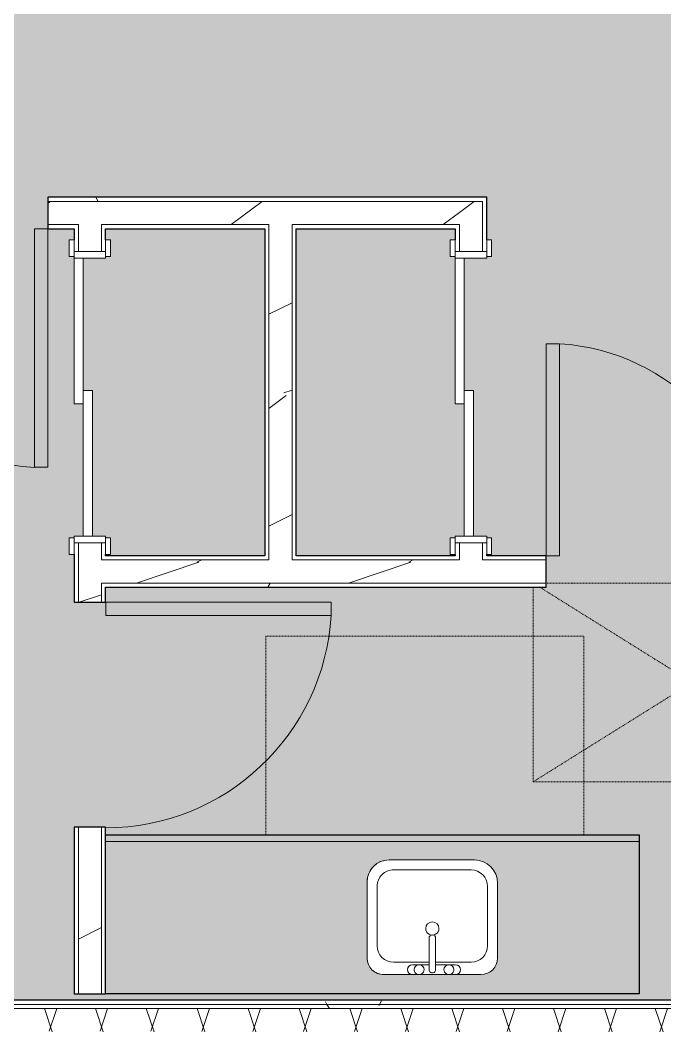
# Model space of a CAD drawing. Header units: inches. Extents: x -4501 to -113, y 9396 to 12816.
# Drawn here: x -3641.5 to -3544.2, y 10970.8 to 11123.6 of the extents above; entities that cross this region are included whole.
import ezdxf

# ---------------------------------------------------------------- set-up
doc = ezdxf.new("R2010")
doc.units = ezdxf.units.IN
doc.header["$MEASUREMENT"] = 0
doc.linetypes.add('Hidden 1_8_', pattern=[0.1875, 0.125, -0.0625])
for name, color, linetype, lineweight in [('0-1', 7, 'Continuous', 5), ('0-3', 7, 'Continuous', 9), ('A-AREA-PATT-4', 41, 'Continuous', 9), ('A-DETL-HDLN-1', 7, 'Hidden 1_8_', 9), ('A-DOOR-3', 7, 'Continuous', 9), ('A-DOOR-4', 90, 'Continuous', 13), ('A-DOOR-FRAM-2', 90, 'Continuous', 13), ('A-WALL', 113, 'Continuous', 9), ('A-WALL-3', 250, 'Continuous', 25), ('A-WALL-4', 7, 'Continuous', 9), ('A-WALL-PATT-1', 7, 'Continuous', 9), ('A-WALL-PATT-2', 8, 'Continuous', 9), ('A-WALL-PATT-3', 111, 'Continuous', 9), ('I-WALL-1', 2, 'Continuous', 25), ('P-SANR-FIXT-1', 7, 'Continuous', 9), ('Q-CASE-1', 254, 'Continuous', 9), ('Q-CASE-2', 250, 'Continuous', 25), ('Q-CASE-3', 7, 'Continuous', 9)]:
    doc.layers.add(name, color=color, linetype=linetype, lineweight=lineweight)
pattern_1 = [(0, (0, 0), (61.44, 15.36), [2.534, -43.546, 2.534, -43.546, -245.76]), (0, (0, 0), (61.44, 15.36), [-92.16, 2.534, -89.626, 2.534, -43.546, -107.52]), (0, (0, 0), (61.44, 15.36), [-230.4, 2.534, -28.186, 2.534, -74.266]), (120, (23.04, 7.68), (-44.02215, 45.5286), [2.534, -43.546, 2.534, -43.546, -245.76]), (120, (23.04, 7.68), (-44.02215, 45.5286), [-92.16, 2.534, -89.626, 2.534, -43.546, -107.52]), (120, (23.04, 7.68), (-44.02215, 45.5286), [-230.4, 2.534, -28.186, 2.534, -74.266]), (240, (30.72, 38.4), (-17.41785, -60.8886), [2.534, -43.546, 2.534, -43.546, -245.76]), (240, (30.72, 38.4), (-17.41785, -60.8886), [-92.16, 2.534, -89.626, 2.534, -43.546, -107.52]), (240, (30.72, 38.4), (-17.41785, -60.8886), [-230.4, 2.534, -28.186, 2.534, -74.266])]
pattern_2 = [(216.87, (12.795, 31.987), (95.9612857, 63.9749714), [15.994, -143.942]), (206.565, (31.987, 22.391), (-31.986981, -31.986924), [35.763, -35.763]), (198.435, (31.987, 6.397), (-63.974746, -31.987128), [20.231, -80.922])]

# ---------------------------------------------------------------- blocks, each defined once
blk = doc.blocks.new('Single-Flush - 32_ x 84_-1372863-FLOOR PLAN - 1ST FLOOR')
at = {"layer": 'A-DOOR-3'}
blk.add_arc((16, -2.38), 32.07, 180, 266.4241, dxfattribs=at)
at = {"layer": 'A-DOOR-4'}
for p, q in [((14, -2.38), (14, -34.38)), ((16, -2.38), (14, -2.38)), ((16, -2.38), (16, -34.38)), ((16, -34.38), (14, -34.38))]:
    blk.add_line(p, q, dxfattribs=at)
blk = doc.blocks.new('Single-Flush - 36_ x 84_-1372824-FLOOR PLAN - 1ST FLOOR')
at = {"layer": 'A-DOOR-3'}
blk.add_arc((18, -2.38), 36.07, 180, 266.8211, dxfattribs=at)
at = {"layer": 'A-DOOR-4'}
for p, q in [((16, -2.38), (16, -38.39)), ((18, -2.38), (16, -2.38)), ((18, -2.38), (18, -38.39)), ((18, -38.39), (16, -38.39))]:
    blk.add_line(p, q, dxfattribs=at)
blk = doc.blocks.new('Single-Flush - 34_ x 84_-1372834-FLOOR PLAN - 1ST FLOOR')
at = {"layer": 'A-DOOR-3'}
blk.add_arc((17, -2.38), 34.07, 180, 266.6343, dxfattribs=at)
at = {"layer": 'A-DOOR-4'}
for p, q in [((15, -2.38), (15, -36.38)), ((17, -2.38), (15, -2.38)), ((17, -2.38), (17, -36.38)), ((17, -36.38), (15, -36.38))]:
    blk.add_line(p, q, dxfattribs=at)
blk = doc.blocks.new('FOLDING_SLIDING CLOSET - 42_ x 80_-1372875-FLOOR PLAN - 1ST FLOOR')
at = {"layer": 'A-DOOR-3'}
for p, q in [((-23.75, 3.25), (-21.25, 3.25)), ((-23.75, 2.5), (-23.75, 3.25)), ((-21.25, 3.25), (-21.25, 2.5)), ((21.25, 3.25), (23.75, 3.25)), ((21.25, 2.5), (21.25, 3.25)), ((23.75, 3.25), (23.75, 2.5)), ((-21.25, 2.5), (-23.75, 2.5)), ((23.75, 2.5), (21.25, 2.5)), ((-23.75, -2.25), (-21.25, -2.25)), ((-23.75, -3), (-23.75, -2.25)), ((-21.25, -3), (-23.75, -3)), ((-21.25, -2.25), (-21.25, -3)), ((21.25, -2.25), (23.75, -2.25)), ((21.25, -3), (21.25, -2.25)), ((23.75, -3), (21.25, -3)), ((23.75, -2.25), (23.75, -3))]:
    blk.add_line(p, q, dxfattribs=at)
at = {"layer": 'A-DOOR-4'}
for p, q in [((-1, 0.5), (21, 0.5)), ((-1, -0.88), (-1, 0.5)), ((21, 0.5), (21, -0.88)), ((-21, -0.88), (1, -0.88)), ((-21, -2.25), (-21, -0.88)), ((21, -0.88), (-1, -0.88)), ((1, -0.88), (1, -2.25)), ((1, -2.25), (-21, -2.25))]:
    blk.add_line(p, q, dxfattribs=at)
at = {"layer": 'A-DOOR-FRAM-2'}
for p, q in [((-22, 2.5), (-21, 2.5)), ((-22, -2.25), (-22, 2.5)), ((-21, 2.5), (-21, -2.25)), ((21, 2.5), (22, 2.5)), ((21, -2.25), (21, 2.5)), ((22, 2.5), (22, -2.25)), ((-21, -2.25), (-22, -2.25)), ((22, -2.25), (21, -2.25))]:
    blk.add_line(p, q, dxfattribs=at)
blk = doc.blocks.new('M_Sink Vanity-Square - 500 x 440mm-1352614-FLOOR PLAN - 1ST FLOOR')
at = {"layer": 'P-SANR-FIXT-1'}
for p, q in [((7.96, 7.09), (-6.72, 7.09)), ((7.96, 7.09), (-6.72, 7.09)), ((3.62, 7.09), (-2.88, 7.09)), ((0.12, 6.33), (0.12, 1.59)), ((1.12, 6.33), (1.12, 1.59)), ((-9.22, 4.59), (-9.22, -6.73)), ((-9.22, 4.59), (-9.22, -6.73)), ((0.12, 5.22), (-5.22, 5.22)), ((-2.88, 5.59), (0.12, 5.59)), ((1.12, 5.59), (3.62, 5.59)), ((6.46, 5.22), (1.12, 5.22)), ((10.46, -6.91), (10.46, 4.59)), ((10.46, -6.91), (10.46, 4.59)), ((-7.72, 2.72), (-7.72, -6.23)), ((8.96, -6.23), (8.96, 2.72)), ((-5.22, -8.73), (6.46, -8.73)), ((-5.72, -10.23), (7.14, -10.23)), ((-5.72, -10.23), (7.14, -10.23))]:
    blk.add_line(p, q, dxfattribs=at)
for centre, radius, start, end in [((-6.72, 4.59), 2.5, 90, 180), ((-6.72, 4.59), 2.5, 90, 180), ((-2.88, 6.34), 0.75, 90, 270), ((-1.88, 6.34), 0.75, 360, 180), ((-1.88, 6.34), 0.75, 180, 0), ((0.62, 6.33), 0.5, 360, 180), ((2.62, 6.34), 0.75, 360, 180), ((2.62, 6.34), 0.75, 180, 360), ((3.62, 6.34), 0.75, 270, 90), ((7.96, 4.59), 2.5, 0, 90), ((7.96, 4.59), 2.5, 360, 90), ((-5.22, 2.72), 2.5, 90, 180), ((6.46, 2.72), 2.5, 0, 90), ((0.62, 1.59), 0.5, 180, 0), ((0.62, 0.13), 1, 360, 180), ((0.62, 0.13), 1, 180, 0), ((-5.72, -6.73), 3.5, 180, 270), ((-5.72, -6.73), 3.5, 180, 270), ((-5.22, -6.23), 2.5, 180, 270), ((6.46, -6.23), 2.5, 270, 0), ((7.14, -6.91), 3.32, 270, 360), ((7.14, -6.91), 3.32, 270, 0)]:
    blk.add_arc(centre, radius, start, end, dxfattribs=at)
blk = doc.blocks.new('OD_CW_Base Cabinet - OD_CW_Base Cabinet-V43-FLOOR PLAN - 1ST FLOOR')
at = {"layer": 'Q-CASE-1'}
blk.add_hatch(color=256, dxfattribs=at).paths.add_polyline_path([(25.36, -1), (81.26, -1), (81.26, 0), (0.74, 0), (0.74, -1)], flags=0)
h = blk.add_hatch(color=256, dxfattribs=at)
h.paths.add_polyline_path([(0.74, -24), (81.26, -24), (81.26, -1), (0.74, -1), (0.74, -2.67)], flags=0)
h.paths.add_polyline_path([(57.38, -21.13), (42.05, -21.04), (41.45, -20.79), (40.93, -20.39), (40.53, -19.88), (40.28, -19.27), (40.2, -18.63), (40.2, -7.12), (40.31, -6.26), (40.64, -5.46), (41.17, -4.77), (41.86, -4.25), (42.7, -3.91), (43.52, -3.8), (56.38, -3.8), (57.38, -3.96), (58.13, -4.27), (58.86, -4.83), (59.41, -5.55), (59.76, -6.4), (59.88, -7.3), (59.8, -19.27), (59.55, -19.88), (59.15, -20.39), (58.63, -20.79), (58.03, -21.04)], flags=0)
at = {"layer": 'Q-CASE-2'}
for p, q in [((0.74, 0), (81.26, 0)), ((81.26, 0), (81.26, -24)), ((81.26, -24), (0.74, -24))]:
    blk.add_line(p, q, dxfattribs=at)
at = {"layer": 'Q-CASE-3'}
for p, q in [((0.74, 0), (81.26, 0)), ((81.26, -1), (0.74, -1)), ((0.74, -1), (81.26, -1)), ((81.26, 0), (81.26, -1)), ((81.26, -1), (81.26, -24)), ((81.26, -24), (0.74, -24))]:
    blk.add_line(p, q, dxfattribs=at)
blk = doc.blocks.new('1750 Ox - Unit Layouts_rvt-1-FLOOR PLAN - 1ST FLOOR')
at = {"layer": 'A-WALL-PATT-1'}
h = blk.add_hatch(dxfattribs=at)
h.set_pattern_fill('FP_2', color=256, style=0, pattern_type=2)
h.set_pattern_definition(pattern_1)
h.paths.add_polyline_path([(-3633.37, 11096.21), (-3571.74, 11096.21), (-3571.79, 11096.84), (-3633.37, 11096.84)], flags=0)
h = blk.add_hatch(dxfattribs=at)
h.set_pattern_fill('FP_2', color=256, style=0, pattern_type=2)
h.set_pattern_definition(pattern_1)
h.paths.add_polyline_path([(-3797.85, 11092.09), (-3796.22, 11092.09), (-3796.22, 11092.71), (-3822.1, 11092.71), (-3822.1, 11092.09), (-3801.36, 11092.09)], flags=0)
h.paths.add_polyline_path([(-3792.72, 11092.09), (-3673.37, 11092.09), (-3673.37, 11092.71), (-3792.72, 11092.71), (-3792.72, 11092.24)], flags=0)
h.paths.add_polyline_path([(-3633.37, 11092.09), (-3633.37, 11092.71), (-3637.37, 11092.71), (-3637.37, 11092.09)], flags=0)
h = blk.add_hatch(dxfattribs=at)
h.set_pattern_fill('FP_2', color=256, style=0, pattern_type=2)
h.set_pattern_definition(pattern_1)
h.paths.add_polyline_path([(-3486.19, 11037.96), (-3486.1, 11037.96), (-3486.1, 11038.59), (-3530.12, 11038.59), (-3530.12, 11037.96), (-3486.34, 11037.96)], flags=0)
h.paths.add_polyline_path([(-3628.62, 11037.96), (-3562.12, 11037.96), (-3562.12, 11038.59), (-3628.62, 11038.59)], flags=0)
at = {"layer": 'A-WALL-PATT-2'}
h = blk.add_hatch(dxfattribs=at)
h.set_pattern_fill('FP_4', color=256, style=0, pattern_type=2)
h.set_pattern_definition(pattern_2)
h.paths.add_polyline_path([(-3637.37, 11092.71), (-3632.74, 11092.71), (-3632.74, 11096.21), (-3637.37, 11096.16)], flags=0)
h.paths.add_polyline_path([(-3807.71, 11092.71), (-3673.37, 11092.71), (-3673.37, 11096.21), (-3822.1, 11096.21), (-3822.1, 11092.71)], flags=0)
h = blk.add_hatch(dxfattribs=at)
h.set_pattern_fill('FP_4', color=256, style=0, pattern_type=2)
h.set_pattern_definition(pattern_2)
h.paths.add_polyline_path([(-3575.24, 11092.71), (-3575.24, 11096.21), (-3632.74, 11096.21), (-3632.74, 11092.71), (-3575.87, 11092.71)], flags=0)
h = blk.add_hatch(dxfattribs=at)
h.set_pattern_fill('FP_4', color=256, style=0, pattern_type=2)
h.set_pattern_definition(pattern_2)
h.paths.add_polyline_path([(-3575.24, 11042.09), (-3571.74, 11042.09), (-3571.74, 11044.65), (-3575.24, 11044.65), (-3575.24, 11042.71)], flags=0)
h.paths.add_polyline_path([(-3575.24, 11088.65), (-3571.74, 11088.65), (-3571.74, 11096.21), (-3575.24, 11096.21), (-3575.24, 11092.71)], flags=0)
h = blk.add_hatch(dxfattribs=at)
h.set_pattern_fill('FP_4', color=256, style=0, pattern_type=2)
h.set_pattern_definition(pattern_2)
h.paths.add_polyline_path([(-3632.74, 10976.59), (-3629.24, 10976.59), (-3629.24, 11001.71), (-3632.74, 11001.71), (-3632.74, 10997.92)], flags=0)
h.paths.add_polyline_path([(-3632.74, 11035.71), (-3629.24, 11035.71), (-3629.24, 11044.65), (-3632.74, 11044.65), (-3632.74, 11038.08)], flags=0)
h.paths.add_polyline_path([(-3631.99, 11088.65), (-3629.24, 11088.65), (-3629.24, 11092.71), (-3632.74, 11092.71), (-3632.74, 11088.65)], flags=0)
h = blk.add_hatch(dxfattribs=at)
h.set_pattern_fill('FP_4', color=256, style=0, pattern_type=2)
h.set_pattern_definition(pattern_2)
h.paths.add_polyline_path([(-3600.49, 11042.09), (-3600.49, 11092.71), (-3603.99, 11092.71), (-3603.99, 11042.09), (-3603.7, 11042.09)], flags=0)
h = blk.add_hatch(dxfattribs=at)
h.set_pattern_fill('FP_4', color=256, style=0, pattern_type=2)
h.set_pattern_definition(pattern_2)
h.paths.add_polyline_path([(-3486.1, 11038.59), (-3486.1, 11042.09), (-3530.12, 11042.09), (-3530.12, 11038.59), (-3487.12, 11038.59)], flags=0)
h.paths.add_polyline_path([(-3629.24, 11038.59), (-3562.12, 11038.59), (-3562.12, 11042.09), (-3629.24, 11042.07)], flags=0)
at = {"layer": 'A-DETL-HDLN-1'}
for p, q in [((-3530.12, 11038.59), (-3562.12, 11038.59)), ((-3564.1, 11037.96), (-3564.1, 11008.59)), ((-3564.1, 11008.59), (-3517.1, 11037.96)), ((-3516.1, 11008.59), (-3563.1, 11037.96)), ((-3604.44, 11030.59), (-3604.44, 11000.59)), ((-3556.44, 11030.59), (-3604.44, 11030.59)), ((-3556.44, 11000.59), (-3556.44, 11030.59)), ((-3564.1, 11008.59), (-3516.1, 11008.59))]:
    blk.add_line(p, q, dxfattribs=at)
at = {"layer": 'A-WALL-3'}
for p, q in [((-3633.37, 11096.84), (-3637.37, 11096.84)), ((-3637.37, 11096.84), (-3637.37, 11092.09)), ((-3575.87, 11096.84), (-3633.37, 11096.84)), ((-3571.74, 11096.84), (-3575.87, 11096.84)), ((-3571.12, 11096.84), (-3571.74, 11096.84)), ((-3571.12, 11090.4), (-3571.12, 11096.84)), ((-3637.37, 11092.09), (-3633.37, 11092.09)), ((-3633.37, 11092.09), (-3633.37, 11090.4)), ((-3628.62, 11092.09), (-3604.62, 11092.09)), ((-3628.62, 11090.4), (-3628.62, 11092.09)), ((-3604.62, 11092.09), (-3604.62, 11042.71)), ((-3599.87, 11092.09), (-3575.87, 11092.09)), ((-3599.87, 11042.71), (-3599.87, 11092.09)), ((-3575.87, 11092.09), (-3575.87, 11090.4)), ((-3633.37, 11042.9), (-3633.37, 11035.71)), ((-3628.62, 11042.71), (-3628.62, 11042.9)), ((-3604.62, 11042.71), (-3628.62, 11042.71)), ((-3575.87, 11042.71), (-3599.87, 11042.71)), ((-3575.87, 11042.9), (-3575.87, 11042.71)), ((-3571.12, 11042.71), (-3571.12, 11042.9)), ((-3562.12, 11042.71), (-3571.12, 11042.71)), ((-3562.12, 11037.96), (-3562.12, 11042.71)), ((-3628.62, 11037.96), (-3562.12, 11037.96)), ((-3628.62, 11035.71), (-3628.62, 11037.96)), ((-3633.37, 11035.71), (-3628.62, 11035.71)), ((-3633.37, 11001.71), (-3633.37, 10976.59)), ((-3628.62, 11001.71), (-3633.37, 11001.71)), ((-3628.62, 10976.59), (-3628.62, 11001.71)), ((-3633.37, 10976.59), (-3628.62, 10976.59))]:
    blk.add_line(p, q, dxfattribs=at)
at = {"layer": 'A-WALL-4'}
for p, q in [((-3633.37, 11096.21), (-3637.37, 11096.21)), ((-3632.74, 11096.21), (-3633.37, 11096.21)), ((-3575.87, 11096.21), (-3632.74, 11096.21)), ((-3575.87, 11096.21), (-3575.24, 11096.21)), ((-3575.24, 11096.21), (-3571.74, 11096.21)), ((-3571.74, 11096.21), (-3571.74, 11088.65)), ((-3633.37, 11092.71), (-3637.37, 11092.71)), ((-3632.74, 11092.71), (-3633.37, 11092.71)), ((-3632.74, 11092.09), (-3632.74, 11092.71)), ((-3632.74, 11088.65), (-3632.74, 11092.09)), ((-3603.99, 11092.71), (-3629.24, 11092.71)), ((-3629.24, 11092.09), (-3629.24, 11092.71)), ((-3629.24, 11088.65), (-3629.24, 11092.09)), ((-3603.99, 11092.71), (-3603.99, 11092.09)), ((-3603.99, 11042.71), (-3603.99, 11092.09)), ((-3575.87, 11092.71), (-3600.49, 11092.71)), ((-3600.49, 11092.71), (-3600.49, 11092.09)), ((-3600.49, 11042.71), (-3600.49, 11092.09)), ((-3575.87, 11092.71), (-3575.24, 11092.71)), ((-3575.24, 11092.71), (-3575.24, 11088.65)), ((-3632.74, 11035.71), (-3632.74, 11044.65)), ((-3629.24, 11042.09), (-3629.24, 11044.65)), ((-3575.24, 11044.65), (-3575.24, 11042.71)), ((-3571.74, 11044.65), (-3571.74, 11042.71)), ((-3628.62, 11042.09), (-3629.24, 11042.09)), ((-3628.62, 11042.09), (-3603.99, 11042.09)), ((-3603.99, 11042.09), (-3603.99, 11042.71)), ((-3600.49, 11042.09), (-3600.49, 11042.71)), ((-3600.49, 11042.09), (-3575.24, 11042.09)), ((-3575.24, 11042.09), (-3575.24, 11042.71)), ((-3571.74, 11042.09), (-3571.74, 11042.71)), ((-3571.74, 11042.09), (-3562.12, 11042.09)), ((-3628.62, 11038.59), (-3629.24, 11038.59)), ((-3629.24, 11035.71), (-3629.24, 11038.59)), ((-3628.62, 11038.59), (-3562.12, 11038.59)), ((-3632.74, 10976.59), (-3632.74, 11001.71)), ((-3629.24, 10976.59), (-3629.24, 11001.71))]:
    blk.add_line(p, q, dxfattribs=at)
at = {"layer": '0-3'}
for name, p in [('Single-Flush - 36_ x 84_-1372824-FLOOR PLAN - 1ST FLOOR', (-3655.37, 11094.46)), ('OD_CW_Base Cabinet - OD_CW_Base Cabinet-V43-FLOOR PLAN - 1ST FLOOR', (-3629.36, 11000.59))]:
    blk.add_blockref(name, p, dxfattribs=at)
for name, p, rotation in [('FOLDING_SLIDING CLOSET - 42_ x 80_-1372875-FLOOR PLAN - 1ST FLOOR', (-3631.12, 11066.65), 270.0000000000008), ('FOLDING_SLIDING CLOSET - 42_ x 80_-1372875-FLOOR PLAN - 1ST FLOOR', (-3573.62, 11066.65), 270.0000000000002), ('Single-Flush - 32_ x 84_-1372863-FLOOR PLAN - 1ST FLOOR', (-3546.12, 11040.34), 180), ('Single-Flush - 34_ x 84_-1372834-FLOOR PLAN - 1ST FLOOR', (-3630.99, 11018.71), 90.00000000000084), ('M_Sink Vanity-Square - 500 x 440mm-1352614-FLOOR PLAN - 1ST FLOOR', (-3578.7, 10986.56), 180)]:
    blk.add_blockref(name, p, dxfattribs=dict(at, rotation=rotation))

msp = doc.modelspace()

# ---------------------------------------------------------------- hatches: boundary and pattern name
at = {"layer": 'A-AREA-PATT-4'}
h = msp.add_hatch(color=256, dxfattribs=at)
h.paths.add_polyline_path([(-3484.7237, 11103.3185), (-3520.7237, 11103.3185), (-3520.7237, 11105.0685), (-3484.7237, 11105.0685)], flags=0)
h.paths.add_polyline_path([(-3822.0987, 10975.5894), (-3485.7237, 10975.5894), (-3485.7237, 11101.3185), (-3484.7237, 11101.3185), (-3484.7237, 11103.3185), (-3482.7862, 11103.3185), (-3482.7862, 11139.3185), (-3484.7237, 11139.3185), (-3484.7237, 11141.3185), (-3485.7237, 11141.3185), (-3485.7237, 11257.5894), (-3486.0987, 11257.5894), (-3486.0987, 11195.0685), (-3488.0987, 11195.0685), (-3488.0987, 11159.3185), (-3518.0987, 11159.3185), (-3518.0987, 11195.0685), (-3510.0987, 11195.0685), (-3510.0987, 11234.4862), (-3533.1409, 11234.4862), (-3533.1409, 11234.1112), (-3557.1409, 11234.1112), (-3557.1409, 11234.4862), (-3579.7237, 11234.4862), (-3579.7237, 11257.5894), (-3580.183, 11257.5894), (-3580.183, 11183.3612), (-3578.2423, 11183.3079), (-3578.0987, 11183.1643), (-3578.0777, 11182.2682), (-3577.8487, 11182.2682), (-3577.8487, 11179.6451), (-3577.5987, 11179.6451), (-3577.5987, 11179.0545), (-3577.8487, 11179.0545), (-3577.8487, 11178.464), (-3577.5987, 11178.464), (-3577.5987, 11177.8734), (-3577.8487, 11177.8734), (-3577.8487, 11177.2829), (-3577.5987, 11177.2829), (-3577.5987, 11176.6923), (-3577.8487, 11176.6923), (-3577.8487, 11176.1018), (-3577.5987, 11176.1018), (-3577.5987, 11175.5112), (-3577.8487, 11175.5112), (-3577.8487, 11166.0219), (-3577.5987, 11166.0219), (-3577.5987, 11164.3171), (-3577.8487, 11164.3171), (-3577.8487, 11160.4541), (-3578.0987, 11160.4541), (-3578.0987, 11159.558), (-3578.2956, 11159.3612), (-3580.183, 11159.3612), (-3580.183, 11135.3612), (-3616.183, 11135.3612), (-3616.183, 11163.8876), (-3626.6308, 11163.8876), (-3626.6308, 11180.3876), (-3616.183, 11180.3876), (-3616.183, 11187.8876), (-3626.6308, 11187.8876), (-3626.6308, 11204.3876), (-3616.183, 11204.3876), (-3616.183, 11211.8876), (-3626.6308, 11211.8876), (-3626.6308, 11228.3876), (-3616.183, 11228.3876), (-3616.183, 11257.5894), (-3822.0987, 11257.5894), (-3822.0987, 11096.8394), (-3673.3677, 11096.8394), (-3673.3677, 11092.0894), (-3792.0987, 11092.0894), (-3792.0987, 11091.0894), (-3796.8487, 11091.0894), (-3796.8487, 11092.0894), (-3822.0987, 11092.0894), (-3822.0987, 11090.2144), (-3797.8487, 11090.2144), (-3797.8487, 11089.1046), (-3797.3487, 11089.0269), (-3797.3487, 11088.5742), (-3797.8487, 11088.5742), (-3797.8487, 11072.0291), (-3797.3487, 11071.9644), (-3797.3487, 11071.8997), (-3797.8487, 11071.8997), (-3797.8487, 11062.2144), (-3822.0987, 11062.2144), (-3822.0987, 11061.0644), (-3792.0987, 11061.0644), (-3792.0987, 11056.3144), (-3822.0987, 11056.3144), (-3822.0987, 10997.9165)], flags=0)
h.paths.add_polyline_path([(-3748.4038, 10976.0894), (-3756.809, 10976.0894), (-3756.809, 11056.0894), (-3678.809, 11056.0894), (-3678.809, 10976.0894)], flags=0)
h.paths.add_polyline_path([(-3522.1225, 10976.5894), (-3542.075, 10976.5894), (-3542.075, 10984.3156), (-3541.8806, 10985.4428), (-3541.5757, 10986.1787), (-3540.9836, 10986.9505), (-3540.2118, 10987.5426), (-3539.3132, 10987.9149), (-3537.7205, 10988.0418), (-3536.9604, 10988.0418), (-3537.3081, 10991.0656), (-3538.4999, 10992.0656), (-3539.0666, 10993.0656), (-3539.4244, 10994.5751), (-3539.5987, 10996.0656), (-3539.4244, 10998.058), (-3538.8865, 11000.0656), (-3538.1585, 11002.0656), (-3537.2259, 11004.0656), (-3535.8385, 11006.0656), (-3534.8385, 11007.0656), (-3533.9725, 11007.5656), (-3532.5987, 11008.0656), (-3531.5987, 11008.0656), (-3530.1207, 11007.5054), (-3529.359, 11007.0656), (-3528.359, 11006.0656), (-3526.9715, 11004.0656), (-3526.0389, 11002.0656), (-3525.311, 11000.0656), (-3524.7607, 10997.9165), (-3524.5987, 10996.0656), (-3524.773, 10994.5751), (-3524.8629, 10994.0656), (-3525.1308, 10993.0656), (-3525.6976, 10992.0656), (-3526.8894, 10991.0656), (-3527.2371, 10988.0418), (-3525.8487, 10988.0418), (-3524.8843, 10987.9149), (-3523.9856, 10987.5426), (-3523.2139, 10986.9505), (-3522.6217, 10986.1787), (-3522.2495, 10985.28), (-3522.1225, 10984.3156), (-3522.1225, 10981.1498)], flags=0)
h.paths.add_polyline_path([(-3603.6952, 10976.5894), (-3633.3677, 10976.5894), (-3633.3677, 11001.7144), (-3628.6177, 11001.7144), (-3628.6177, 11000.5894), (-3548.0987, 11000.5894), (-3548.0987, 10976.5894)], flags=0)
h.paths.add_polyline_path([(-3776.7409, 10976.5894), (-3776.7409, 10994.5894), (-3758.7409, 10994.5894), (-3758.7409, 10976.5894)], flags=0)
h.paths.add_polyline_path([(-3674.809, 10976.5894), (-3674.809, 10994.5894), (-3656.809, 10994.5894), (-3656.809, 10976.5894), (-3661.9842, 10976.5894)], flags=0)
h.paths.add_polyline_path([(-3490.1482, 10978.5894), (-3516.0987, 10978.5894), (-3516.0987, 11037.9644), (-3530.1207, 11037.9644), (-3530.1207, 11042.7144), (-3520.8487, 11042.7144), (-3520.8487, 11045.8914), (-3521.5987, 11045.8914), (-3521.5987, 11048.3914), (-3520.8487, 11048.3914), (-3520.8487, 11070.6414), (-3519.4737, 11070.6414), (-3519.4737, 11090.6414), (-3520.8487, 11090.6414), (-3520.8487, 11090.8914), (-3521.5987, 11090.8914), (-3521.5987, 11093.3914), (-3520.8487, 11093.3914), (-3520.8487, 11100.3185), (-3486.0987, 11100.3185), (-3486.0987, 11095.5685), (-3516.0987, 11095.5685), (-3516.0987, 11093.3914), (-3515.3487, 11093.3914), (-3515.3487, 11090.8914), (-3516.0987, 11090.8914), (-3516.0987, 11090.6414), (-3518.0987, 11090.6414), (-3518.0987, 11068.6414), (-3519.4737, 11068.6414), (-3519.4737, 11048.6414), (-3516.0987, 11048.6414), (-3516.0987, 11048.3914), (-3515.3487, 11048.3914), (-3515.3487, 11045.8914), (-3516.0987, 11045.8914), (-3516.0987, 11042.7144), (-3486.0987, 11042.7144), (-3486.0987, 10978.5894), (-3487.1172, 10978.5894)], flags=0)
h.paths.add_polyline_path([(-3633.3677, 11035.7144), (-3633.3677, 11042.9019), (-3634.1177, 11042.9019), (-3634.1177, 11045.4019), (-3633.3677, 11045.4019), (-3633.3677, 11045.6519), (-3631.9927, 11045.6519), (-3631.9927, 11065.6519), (-3633.3677, 11065.6519), (-3633.3677, 11087.9019), (-3634.1177, 11087.9019), (-3634.1177, 11090.4019), (-3633.3677, 11090.4019), (-3633.3677, 11092.0894), (-3637.3677, 11092.0894), (-3637.3677, 11096.8394), (-3571.1177, 11096.8394), (-3571.1177, 11090.4019), (-3570.3677, 11090.4019), (-3570.3677, 11087.9019), (-3571.1177, 11087.9019), (-3571.1177, 11087.6519), (-3574.4927, 11087.6519), (-3574.4927, 11067.6519), (-3573.1177, 11067.6519), (-3573.1177, 11045.6519), (-3571.1177, 11045.6519), (-3571.1177, 11045.4019), (-3570.3677, 11045.4019), (-3570.3677, 11042.9019), (-3571.1177, 11042.9019), (-3571.1177, 11042.7144), (-3562.1207, 11042.7144), (-3562.1207, 11037.9644), (-3628.6177, 11037.9644), (-3628.6177, 11035.7144), (-3632.7427, 11035.7144)], flags=0)
h.paths.add_polyline_path([(-3604.6177, 11042.7144), (-3604.6177, 11092.0894), (-3628.6177, 11092.0894), (-3628.6177, 11090.4019), (-3627.8677, 11090.4019), (-3627.8677, 11087.9019), (-3628.6177, 11087.9019), (-3628.6177, 11087.6519), (-3631.9927, 11087.6519), (-3631.9927, 11067.6519), (-3630.6177, 11067.6519), (-3630.6177, 11045.6519), (-3628.6177, 11045.6519), (-3628.6177, 11045.4019), (-3627.8677, 11045.4019), (-3627.8677, 11042.9019), (-3628.6177, 11042.9019), (-3628.6177, 11042.7144), (-3627.8677, 11042.7144)], flags=0)
h.paths.add_polyline_path([(-3576.6177, 11042.7144), (-3575.8677, 11042.7144), (-3575.8677, 11042.9019), (-3576.6177, 11042.9019), (-3576.6177, 11045.4019), (-3575.8677, 11045.4019), (-3575.8677, 11045.6519), (-3574.4927, 11045.6519), (-3574.4927, 11065.6519), (-3575.8677, 11065.6519), (-3575.8677, 11087.9019), (-3576.6177, 11087.9019), (-3576.6177, 11090.4019), (-3575.8677, 11090.4019), (-3575.8677, 11092.0894), (-3599.8677, 11092.0894), (-3599.8677, 11042.7144)], flags=0)
h.paths.add_polyline_path([(-3513.8737, 11050.8394), (-3513.8737, 11075.8394), (-3487.8737, 11075.8394), (-3487.8737, 11050.8394), (-3494.3737, 11050.8394)], flags=0)
h.paths.add_polyline_path([(-3774.2988, 11142.3093), (-3774.2988, 11177.3093), (-3768.2988, 11177.3093), (-3768.2988, 11178.3093), (-3696.2988, 11178.3093), (-3696.2988, 11177.3093), (-3690.2988, 11177.3093), (-3690.2988, 11142.3093), (-3769.763, 11142.3093)], flags=0)
h.paths.add_polyline_path([(-3821.362, 11181.6343), (-3821.362, 11229.6343), (-3786.362, 11229.6343), (-3786.362, 11223.6343), (-3785.362, 11223.6343), (-3785.362, 11187.6343), (-3786.362, 11187.6343), (-3786.362, 11181.6343), (-3817.362, 11181.6343)], flags=0)
h.paths.add_polyline_path([(-3737.6762, 11193.3093), (-3765.2988, 11193.3093), (-3765.2988, 11223.3093), (-3705.2988, 11223.3093), (-3705.2988, 11193.3093), (-3720.2732, 11193.3093)], flags=0)
h.paths.add_polyline_path([(-3716.809, 11239.2775), (-3717.809, 11239.3093), (-3717.809, 11243.3093), (-3753.809, 11243.3093), (-3753.809, 11239.3093), (-3771.809, 11239.3093), (-3771.809, 11255.4343), (-3699.809, 11255.4343), (-3699.809, 11239.3093), (-3716.1517, 11239.2775)], flags=0)
at = {"layer": 'A-WALL-PATT-3'}
h = msp.add_hatch(dxfattribs=at)
h.set_pattern_fill('FP_2', color=256, style=0, pattern_type=2)
h.set_pattern_definition(pattern_1)
h.paths.add_polyline_path([(-3822.7237, 10974.3394), (-3485.0987, 10974.3394), (-3485.0987, 10974.9644), (-3822.7237, 10974.9644)], flags=0)
h = msp.add_hatch(dxfattribs=at)
h.set_pattern_fill('FP_5', color=256, style=0, pattern_type=2)
h.set_pattern_definition([(161.57, (0.96, 0.96), (-7.6802237, -0.0009796), [0, -54.643, 6.067, 0]), (18.43, (-0.96, 0.96), (-7.6802237, 0.0009796), [0, -54.643, 6.067, 0]), (108.43, (0.96, 0.96), (3.8382953, -19.2013653), [18.211, -42.499]), (71.57, (-0.96, 0.96), (3.8382953, 19.2013653), [18.211, -42.499])])
h.paths.add_polyline_path([(-3756.809, 10970.8394), (-3484.4737, 10970.8394), (-3484.4737, 10974.3394), (-3822.7237, 10974.3394), (-3822.7237, 10970.8394), (-3778.5622, 10970.8394)], flags=0)
h = msp.add_hatch(dxfattribs=at)
h.set_pattern_fill('FP_2', color=256, style=0, pattern_type=2)
h.set_pattern_definition(pattern_1)
h.paths.add_polyline_path([(-3822.0987, 10974.9644), (-3485.7237, 10974.9644), (-3485.7237, 10975.5894), (-3822.0987, 10975.5894)], flags=0)
h = msp.add_hatch(dxfattribs=at)
h.set_pattern_fill('FP_2', color=256, style=0, pattern_type=2)
h.set_pattern_definition(pattern_1)
h.paths.add_polyline_path([(-3822.7237, 10970.2144), (-3485.0987, 10970.2144), (-3485.1023, 10970.8394), (-3822.7237, 10970.8394)], flags=0)

# ---------------------------------------------------------------- linework, layer by layer
at = {"layer": 'A-WALL'}
for p, q in [((-3485.0987, 10974.9644), (-3822.7237, 10974.9644)), ((-3484.4737, 10974.3394), (-3822.7237, 10974.3394))]:
    msp.add_line(p, q, dxfattribs=at)
at = {"layer": 'I-WALL-1'}
msp.add_line((-3485.7237, 10975.5894), (-3822.0987, 10975.5894), dxfattribs=at)

# ---------------------------------------------------------------- block references
at = {"layer": '0-1'}
msp.add_blockref('1750 Ox - Unit Layouts_rvt-1-FLOOR PLAN - 1ST FLOOR', (0, 0), dxfattribs=at)

doc.saveas('drawing.dxf')
